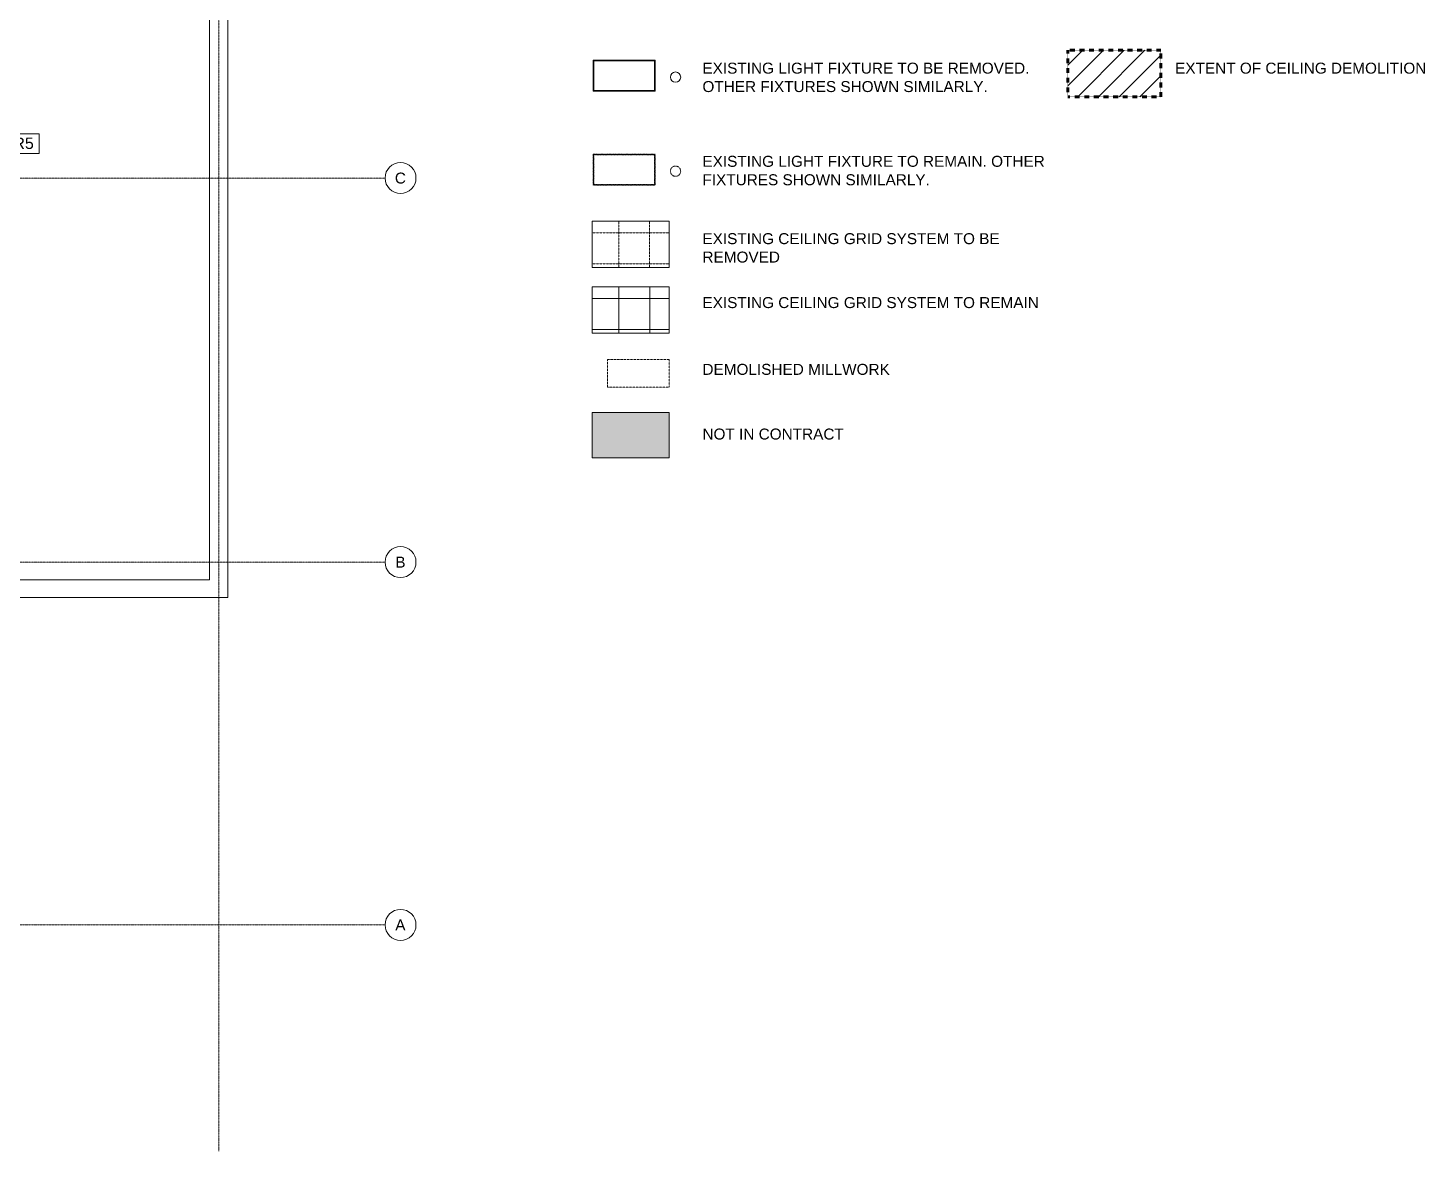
# Model space of a CAD drawing. Header units: inches. Extents: x -203 to 2853, y -968 to 768.
# Drawn here: x 1769 to 2853, y -968 to -97 of the extents above; entities that cross this region are included whole.
import ezdxf

# ---------------------------------------------------------------- set-up
doc = ezdxf.new("R2010")
doc.units = ezdxf.units.IN
doc.header["$MEASUREMENT"] = 0
for name, pattern in [('Dash 1_16_', [0.125, 0.0625, -0.0625]), ('Dash 1_8_', [0.25, 0.125, -0.125]), ('Demolished 3_16_', [0.28125, 0.1875, -0.09375]), ('Grid Line 1_2_', [0.875, 0.5, -0.125, 0.125, -0.125])]:
    doc.linetypes.add(name, pattern=pattern)
for name, color, linetype, lineweight in [('A-ANNO-KEYN', 231, 'Continuous', 9), ('A-DETL', 90, 'Dash 1_8_', 70), ('A-DETL-DEMO', 6, 'Demolished 3_16_', 9), ('A-DETL-GENF', 92, 'Continuous', 9), ('A-DETL-MBND', 5, 'Continuous', 9), ('A-DETL-THIN', 151, 'Continuous', 9), ('A-Wall-Exst', 7, 'Continuous', 9), ('G-ANNO-TEXT', 231, 'Continuous', 9), ('Jenner and Block 9fl_BB - MODIFIED_pb_dwg', 8, 'Continuous', 9), ('S-GRID', 1, 'Continuous', 9), ('S-GRID-IDEN', 1, 'Continuous', 9)]:
    doc.layers.add(name, color=color, linetype=linetype, lineweight=lineweight)
doc.styles.add('Arial', font='arial.ttf', dxfattribs={"height": 8.851796})
doc.styles.add('Swis721 Lt BT', font='swissl.ttf', dxfattribs={"height": 8.514638})

# ---------------------------------------------------------------- blocks, each defined once
blk = doc.blocks.new('Jenner and Block 9fl_BB - MODIFIED_pb_dwg-4752101-LEVEL 8 - DEMO RCP')
at = {"layer": 'A-Wall-Exst', "flags": 128}
for points in [[(1924.1, 337.7), (1924.1, -538.8), (1737.2, -538.8)], [(1737.2, -525.1), (1909.8, -525.1), (1909.8, 337.7)]]:
    blk.add_lwpolyline(points, dxfattribs=at)
blk = doc.blocks.new('Grid - Grid Head - Circle-50561-LEVEL 8 - DEMO RCP')
at = {"layer": 'S-GRID-IDEN'}
blk.add_circle((0, 0), 0.125, dxfattribs=at)
blk = doc.blocks.new('Keynote Tag - Keynote Number - Boxed-135510-LEVEL 8 - DEMO RCP')
at = {"layer": 'A-ANNO-KEYN'}
for p, q in [((-0.125, -0.079), (-0.125, 0.078)), ((-0.125, 0.078), (0.125, 0.078)), ((0.125, 0.078), (0.125, -0.079)), ((-0.125, -0.079), (0.125, -0.079))]:
    blk.add_line(p, q, dxfattribs=at)

msp = doc.modelspace()

# ---------------------------------------------------------------- hatches: boundary and pattern name
at = {"layer": 'A-DETL-GENF'}
h = msp.add_hatch(dxfattribs=at)
h.set_pattern_fill('FP_9', style=0, pattern_type=2)
h.set_pattern_definition([(45, (1580.019, 0), (-8.01223, 8.01223), [])])
h.paths.add_polyline_path([(2647.9, -150.2), (2647.9, -114.2), (2575.9, -114.2), (2575.9, -150.2)], flags=0)
h = msp.add_hatch(dxfattribs=at)
h.set_pattern_fill('FP_8', style=0, pattern_type=2)
h.set_pattern_definition([(0, (907.323, -354.86), (0, 24), []), (90, (907.323, -354.86), (-48, 3e-15), [])])
h.paths.add_polyline_path([(2266.6, -333.7), (2266.6, -297.7), (2206.6, -297.7), (2206.6, -333.7)], flags=0)
msp.add_hatch(color=9, dxfattribs=at).paths.add_polyline_path([(2266.6, -430.3), (2266.6, -395.3), (2206.6, -395.3), (2206.6, -430.3)], flags=0)

# ---------------------------------------------------------------- linework, layer by layer
at = {"layer": 'A-DETL'}
for p, q in [((2647.9, -114.2), (2575.9, -114.2)), ((2575.9, -114.2), (2575.9, -150.2)), ((2647.9, -150.2), (2647.9, -114.2)), ((2575.9, -150.2), (2647.9, -150.2))]:
    msp.add_line(p, q, dxfattribs=at)
at = {"layer": 'A-DETL', "linetype": 'Dash 1_16_', "lineweight": 9}
for p, q in [((2207.6, -194.8), (2255.6, -194.8)), ((2207.6, -218.8), (2207.6, -194.8)), ((2255.6, -194.8), (2255.6, -218.8)), ((2208.1, -195.3), (2255.1, -195.3)), ((2208.1, -218.3), (2208.1, -195.3)), ((2255.1, -195.3), (2255.1, -218.3)), ((2255.6, -218.8), (2207.6, -218.8)), ((2255.1, -218.3), (2208.1, -218.3))]:
    msp.add_line(p, q, dxfattribs=at)
at = {"layer": 'A-DETL', "linetype": 'Continuous', "lineweight": 9}
msp.add_line((2227.3, -297.7), (2227.3, -333.7), dxfattribs=at)
at = {"layer": 'A-DETL', "linetype": 'Dash 1_16_', "lineweight": 9}
for start, end in [(0, 180), (180, 0)]:
    msp.add_arc((2271.4, -208), 4, start, end, dxfattribs=at)
at = {"layer": 'A-DETL-DEMO'}
for p, q in [((2207.6, -131.5), (2207.6, -128)), ((2227.3, -246.7), (2227.3, -282.7)), ((2251.3, -246.7), (2251.3, -282.7)), ((2206.6, -255.9), (2266.6, -255.9)), ((2206.6, -279.9), (2266.6, -279.9)), ((2218.6, -354.1), (2266.6, -354.1)), ((2218.6, -375.6), (2218.6, -354.1)), ((2266.6, -354.1), (2266.6, -375.6)), ((2266.6, -375.6), (2218.6, -375.6))]:
    msp.add_line(p, q, dxfattribs=at)
at = {"layer": 'A-DETL-MBND'}
for p, q in [((2207.6, -121.8), (2255.6, -121.8)), ((2207.6, -145.8), (2207.6, -121.8)), ((2208.1, -122.3), (2255.1, -122.3)), ((2208.1, -145.3), (2208.1, -122.3)), ((2255.1, -122.3), (2255.1, -145.3)), ((2255.6, -121.8), (2255.6, -145.8)), ((2255.6, -145.8), (2207.6, -145.8)), ((2255.1, -145.3), (2208.1, -145.3))]:
    msp.add_line(p, q, dxfattribs=at)
for start, end in [(0, 180), (180, 360)]:
    msp.add_arc((2271.4, -135), 4, start, end, dxfattribs=at)
at = {"layer": 'A-DETL-THIN'}
for p, q in [((2206.6, -246.7), (2266.6, -246.7)), ((2206.6, -282.7), (2206.6, -246.7)), ((2266.6, -246.7), (2266.6, -282.7)), ((2266.6, -282.7), (2206.6, -282.7)), ((2266.6, -297.7), (2206.6, -297.7)), ((2206.6, -297.7), (2206.6, -333.7)), ((2266.6, -333.7), (2266.6, -297.7)), ((2206.6, -333.7), (2266.6, -333.7)), ((2266.6, -395.3), (2206.6, -395.3)), ((2206.6, -395.3), (2206.6, -430.3)), ((2266.6, -430.3), (2266.6, -395.3)), ((2206.6, -430.3), (2266.6, -430.3))]:
    msp.add_line(p, q, dxfattribs=at)
at = {"layer": 'S-GRID', "linetype": 'Grid Line 1_2_'}
msp.add_line((1917.1, -968.3), (1917.1, 744.5), dxfattribs=at)

# ---------------------------------------------------------------- block references
at = {"layer": 'A-ANNO-KEYN', "xscale": 95.99999999999994, "yscale": 95.99999999999994, "zscale": 95.99999999999994}
msp.add_blockref('Keynote Tag - Keynote Number - Boxed-135510-LEVEL 8 - DEMO RCP', (1765.6, -186.6), dxfattribs=at)
at = {"layer": 'Jenner and Block 9fl_BB - MODIFIED_pb_dwg', "color": 7}
msp.add_blockref('Jenner and Block 9fl_BB - MODIFIED_pb_dwg-4752101-LEVEL 8 - DEMO RCP', (0, 0), dxfattribs=at)
at = {"layer": 'S-GRID-IDEN', "xscale": 95.99999999999994, "yscale": 95.99999999999994, "zscale": 95.99999999999994, "rotation": 269.9999999999994}
for p in [(2058, -213.3), (2058, -511.3), (2058, -792.8)]:
    msp.add_blockref('Grid - Grid Head - Circle-50561-LEVEL 8 - DEMO RCP', p, dxfattribs=at)

# ---------------------------------------------------------------- texts
at = {"layer": 'G-ANNO-TEXT', "color": 7, "char_height": 8.515, "attachment_point": 1, "line_spacing_factor": 1.00667, "style": 'Swis721 Lt BT'}
for s, insert, width in [('EXISTING LIGHT FIXTURE TO BE REMOVED.\\POTHER FIXTURES SHOWN SIMILARLY.', (2292.3, -123.8), 280.368), ('EXTENT OF CEILING DEMOLITION', (2659.1, -123.8), 217.944), ('EXISTING LIGHT FIXTURE TO REMAIN. OTHER\\PFIXTURES SHOWN SIMILARLY.', (2292.3, -196.1), 293.544), ('EXISTING CEILING GRID SYSTEM TO BE\\PREMOVED', (2292.3, -256.1), 255.204), ('EXISTING CEILING GRID SYSTEM TO REMAIN', (2292.3, -305.7), 289.008), ('DEMOLISHED MILLWORK', (2292.3, -357.5), 163.836), ('NOT IN CONTRACT', (2292.3, -407.7), 123.12)]:
    msp.add_mtext(s, dxfattribs=dict(at, insert=insert, width=width))

# ---------------------------------------------------------------- next in the draw order: texts
at = {"layer": 'A-ANNO-KEYN', "insert": (1765.6, -181.9), "char_height": 8.85, "width": 18.792, "attachment_point": 2, "line_spacing_factor": 0.938532, "style": 'Arial', "bg_fill": 3, "box_fill_scale": 1.25, "bg_fill_color": 0, "bg_fill_transparency": 0}
msp.add_mtext('R5', dxfattribs=at)
at = {"layer": 'S-GRID-IDEN', "char_height": 8.51, "attachment_point": 2, "line_spacing_factor": 1.00667, "style": 'Swis721 Lt BT', "bg_fill": 3, "box_fill_scale": 1.25, "bg_fill_color": 0, "bg_fill_transparency": 0}
for s, insert, width in [('C', (2057.9, -209.1), 9.936), ('B', (2057.9, -507.1), 9.072), ('A', (2057.9, -788.6), 8.748)]:
    msp.add_mtext(s, dxfattribs=dict(at, insert=insert, width=width))

# ---------------------------------------------------------------- next in the draw order: linework, layer by layer
at = {"layer": 'S-GRID', "linetype": 'Grid Line 1_2_'}
for p, q in [((-203, -213.3), (2046, -213.3)), ((-203, -511.3), (2046, -511.3)), ((-203, -792.8), (2046, -792.8))]:
    msp.add_line(p, q, dxfattribs=at)

# ---------------------------------------------------------------- next in the draw order: block references
at = {"layer": 'A-ANNO-KEYN', "xscale": 95.99999999999994, "yscale": 95.99999999999994, "zscale": 95.99999999999994}
msp.add_blockref('Keynote Tag - Keynote Number - Boxed-135510-LEVEL 8 - DEMO RCP', (1765.5, -186.6), dxfattribs=at)

# ---------------------------------------------------------------- next in the draw order: texts
at = {"layer": 'A-ANNO-KEYN', "insert": (1765.5, -181.9), "char_height": 8.85, "width": 18.792, "attachment_point": 2, "line_spacing_factor": 0.938532, "style": 'Arial', "bg_fill": 3, "box_fill_scale": 1.25, "bg_fill_color": 0, "bg_fill_transparency": 0}
msp.add_mtext('R5', dxfattribs=at)

doc.saveas('drawing.dxf')
